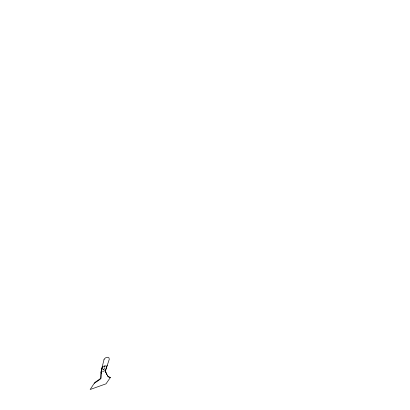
<?xml version="1.0" encoding="UTF-8"?>
<svg xmlns="http://www.w3.org/2000/svg" width="410" height="410" viewBox="0 0 410 410"><rect width="100%" height="100%" fill="white"/><g stroke="black" fill="none" stroke-linecap="round" stroke-linejoin="round"><path stroke-width="0.31" stroke-dasharray="2.05 1.54" d="M103.679 369.067L103.356 369.323A0.784 0.333 -29.7 0 0 103.233 369.758L103.458 369.825A0.876 0.374 -29.7 0 0 104.207 369.564L104.524 369.308A0.784 0.333 -29.7 0 0 104.652 368.872L104.422 368.805M103.556 366.058L105.831 365.269M103.756 366.412L106.031 365.623M103.033 369.405L103.264 369.471A0.876 0.374 -29.7 0 0 104.007 369.21L104.33 368.954A0.784 0.333 -29.7 0 0 104.453 368.518L104.227 368.457A0.876 0.374 -29.7 0 0 103.479 368.713L103.161 368.969A0.784 0.333 -29.7 0 0 102.997 369.226M103.735 366.74L104.207 367.237A0.881 0.374 -29.8 0 0 104.955 366.976L105.273 366.724A0.789 0.333 -29.8 0 0 105.401 366.284L104.975 365.863A0.881 0.374 -29.8 0 0 104.227 366.125L103.904 366.381A0.789 0.338 -29.8 0 0 103.781 366.822L104.007 366.883A0.881 0.374 -29.8 0 0 104.755 366.627L105.078 366.371A0.789 0.338 -29.8 0 0 105.206 365.93M105.401 366.284L105.175 366.217A0.881 0.374 -29.8 0 0 104.427 366.478L104.104 366.735A0.789 0.333 -29.8 0 0 103.976 367.175M104.453 368.518L104.693 368.949M102.992 369.328L103.233 369.758M103.699 369A0.876 0.374 -29.7 0 1 104.442 368.739"/><path stroke-width="0.61" d="M101.009 371.983L100.998 372.362M101.234 372.203L101.07 377.999A1.245 0.933 82.8 0 1 101.009 378.266L100.957 378.404A1.353 0.958 80.8 0 1 100.824 378.65L100.317 379.101A20.551 4.971 -24.6 0 1 99.563 379.68A27.89 6.775 -24.5 0 1 94.305 383.222L90.149 389.5L105.99 383.837L110.357 377.523A27.526 9.973 -3.6 0 1 109.531 377.021A27.034 6.478 -25.3 0 1 107.943 376.257A20.023 4.792 -25.2 0 1 107.748 376.021L107.374 375.381M101.009 371.972L101.321 370.86M101.255 372.095L101.521 371.214M103.966 359.795C104.294 357.294 109.701 355.865 109.275 359.262L105.642 370.332M101.275 370.609L103.991 359.683M101.27 371.076L102.418 366.453L102.618 366.806L101.465 371.429M105.503 370.348L105.718 371.916L106.923 374.73M105.611 369.979L107.169 365.223M102.561 371.537L105.467 370.517M102.618 366.806L102.418 366.453M105.642 371.644L105.795 372.152M101.301 373.167L101.342 373.72M100.998 372.367L100.706 377.974A0.702 0.497 80.8 0 1 100.629 378.251A0.753 0.523 80.3 0 1 100.47 378.445L100.142 378.707A20.551 4.976 -24.6 0 1 99.384 379.286A27.952 6.801 -24.5 0 1 95.397 382.033A28.572 2.65 -45.1 0 1 94.305 383.222M105.237 370.44L106.026 372.859L107.922 376.406A20.023 4.787 -25.3 0 0 108.122 376.646A26.978 6.452 -25.4 0 0 110.357 377.523"/></g></svg>
